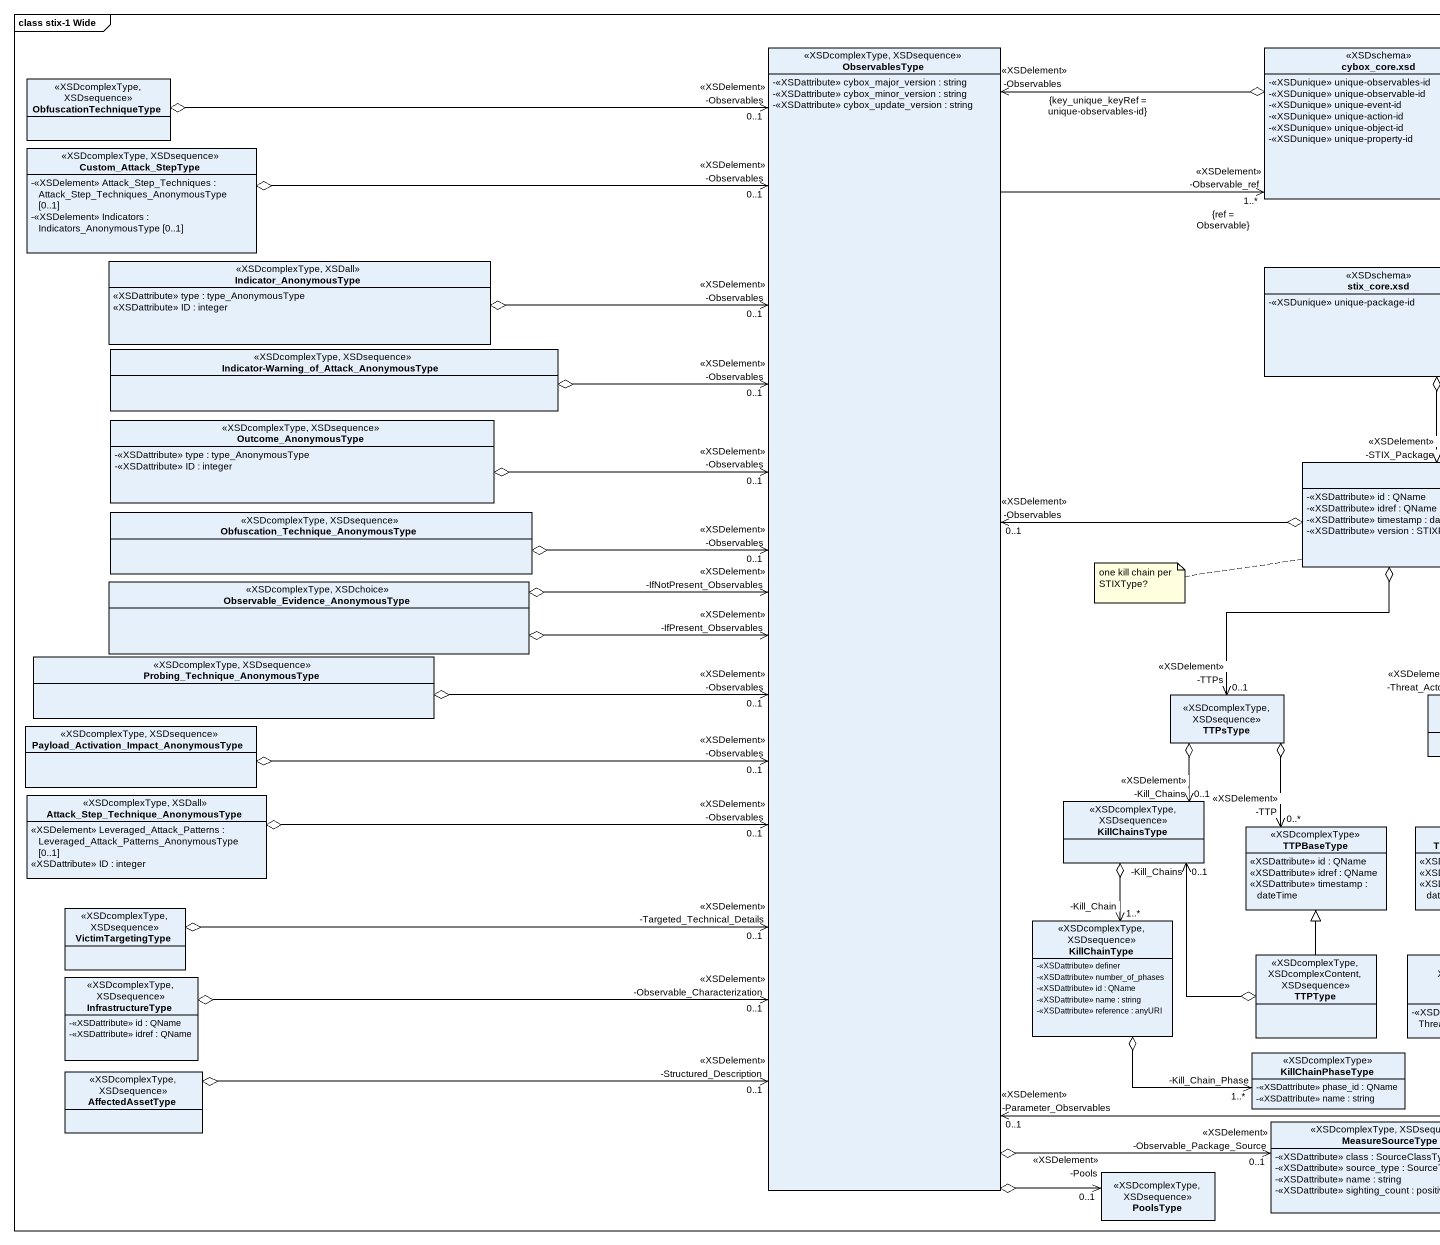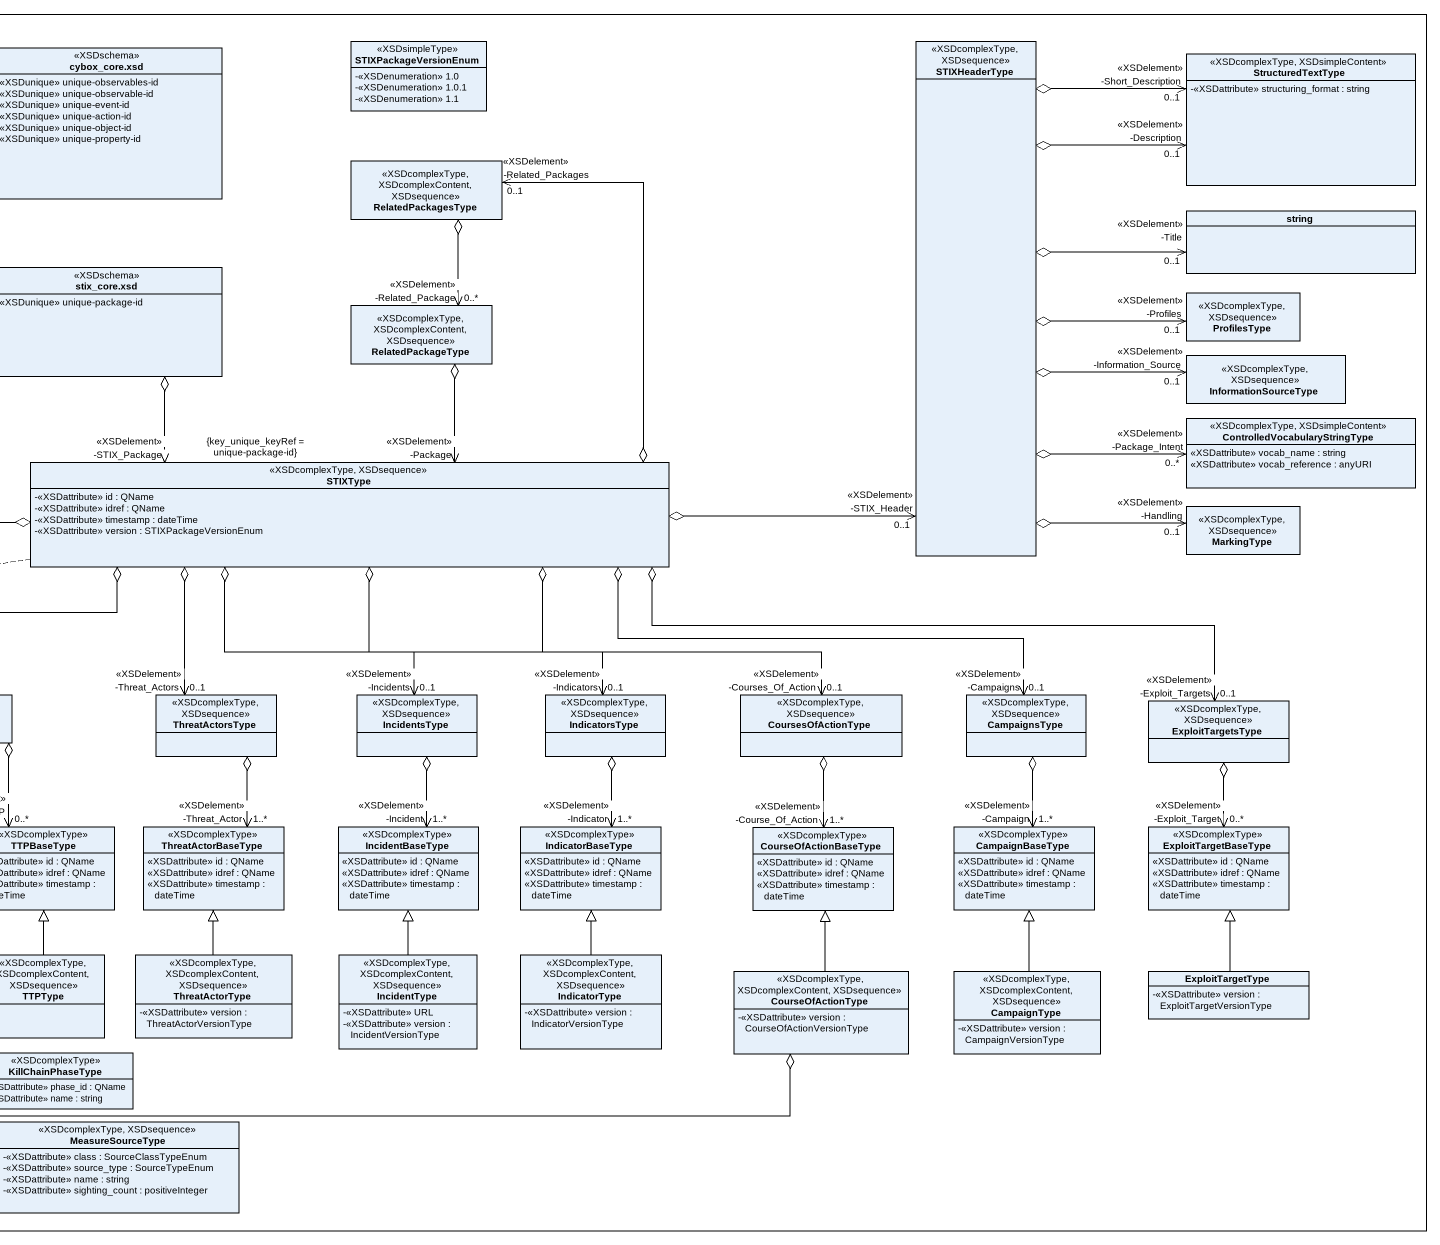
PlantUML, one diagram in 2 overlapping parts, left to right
@startuml
mainframe class stix-1 Wide
hide circle
hide empty members
skinparam classAttributeIconSize 0
class ObservablesType <<XSDcomplexType, XSDsequence>> {
  -<<XSDattribute>> cybox_major_version : string
  -<<XSDattribute>> cybox_minor_version : string
  -<<XSDattribute>> cybox_update_version : string
}
class "cybox_core.xsd" as cybox_core_xsd <<XSDschema>> {
  -<<XSDunique>> unique-observables-id
  -<<XSDunique>> unique-observable-id
  -<<XSDunique>> unique-event-id
  -<<XSDunique>> unique-action-id
  -<<XSDunique>> unique-object-id
  -<<XSDunique>> unique-property-id
}
class STIXPackageVersionEnum <<XSDsimpleType>> {
  -<<XSDenumeration>> 1.0
  -<<XSDenumeration>> 1.0.1
  -<<XSDenumeration>> 1.1
}
class STIXHeaderType <<XSDcomplexType, XSDsequence>>
class StructuredTextType <<XSDcomplexType, XSDsimpleContent>> {
  -<<XSDattribute>> structuring_format : string
}
class ObfuscationTechniqueType <<XSDcomplexType, XSDsequence>>
class Custom_Attack_StepType <<XSDcomplexType, XSDsequence>> {
  -<<XSDelement>> Attack_Step_Techniques : Attack_Step_Techniques_AnonymousType [0..1]
  -<<XSDelement>> Indicators : Indicators_AnonymousType [0..1]
}
class RelatedPackagesType <<XSDcomplexType, XSDcomplexContent, XSDsequence>>
class string
class Indicator_AnonymousType <<XSDcomplexType, XSDall>> {
  <<XSDattribute>> type : type_AnonymousType
  <<XSDattribute>> ID : integer
}
class "stix_core.xsd" as stix_core_xsd <<XSDschema>> {
  -<<XSDunique>> unique-package-id
}
class ProfilesType <<XSDcomplexType, XSDsequence>>
class RelatedPackageType <<XSDcomplexType, XSDcomplexContent, XSDsequence>>
class "Indicator-Warning_of_Attack_AnonymousType" as Indicator_Warning_of_Attack <<XSDcomplexType, XSDsequence>>
class InformationSourceType <<XSDcomplexType, XSDsequence>>
class Outcome_AnonymousType <<XSDcomplexType, XSDsequence>> {
  -<<XSDattribute>> type : type_AnonymousType
  -<<XSDattribute>> ID : integer
}
class "ControlledVocabularyStringType" as ControlledVocabularyStringTy <<XSDcomplexType, XSDsimpleContent>> {
  <<XSDattribute>> vocab_name : string
  <<XSDattribute>> vocab_reference : anyURI
}
class STIXType <<XSDcomplexType, XSDsequence>> {
  -<<XSDattribute>> id : QName
  -<<XSDattribute>> idref : QName
  -<<XSDattribute>> timestamp : dateTime
  -<<XSDattribute>> version : STIXPackageVersionEnum
}
class "Obfuscation_Technique_AnonymousType" as Obfuscation_Technique <<XSDcomplexType, XSDsequence>>
class MarkingType <<XSDcomplexType, XSDsequence>>
class "Observable_Evidence_AnonymousType" as Observable_Evidence <<XSDcomplexType, XSDchoice>>
class "Probing_Technique_AnonymousType" as Probing_Technique <<XSDcomplexType, XSDsequence>>
class TTPsType <<XSDcomplexType, XSDsequence>>
class ThreatActorsType <<XSDcomplexType, XSDsequence>>
class IncidentsType <<XSDcomplexType, XSDsequence>>
class IndicatorsType <<XSDcomplexType, XSDsequence>>
class CoursesOfActionType <<XSDcomplexType, XSDsequence>>
class CampaignsType <<XSDcomplexType, XSDsequence>>
class ExploitTargetsType <<XSDcomplexType, XSDsequence>>
class "Payload_Activation_Impact_AnonymousType" as Payload_Activation_Impact <<XSDcomplexType, XSDsequence>>
class "Attack_Step_Technique_AnonymousType" as Attack_Step_Technique <<XSDcomplexType, XSDall>> {
  <<XSDelement>> Leveraged_Attack_Patterns : Leveraged_Attack_Patterns_AnonymousType [0..1]
  <<XSDattribute>> ID : integer
}
class KillChainsType <<XSDcomplexType, XSDsequence>>
class TTPBaseType <<XSDcomplexType>> {
  <<XSDattribute>> id : QName
  <<XSDattribute>> idref : QName
  <<XSDattribute>> timestamp : dateTime
}
class ThreatActorBaseType <<XSDcomplexType>> {
  <<XSDattribute>> id : QName
  <<XSDattribute>> idref : QName
  <<XSDattribute>> timestamp : dateTime
}
class IncidentBaseType <<XSDcomplexType>> {
  <<XSDattribute>> id : QName
  <<XSDattribute>> idref : QName
  <<XSDattribute>> timestamp : dateTime
}
class IndicatorBaseType <<XSDcomplexType>> {
  <<XSDattribute>> id : QName
  <<XSDattribute>> idref : QName
  <<XSDattribute>> timestamp : dateTime
}
class CourseOfActionBaseType <<XSDcomplexType>> {
  <<XSDattribute>> id : QName
  <<XSDattribute>> idref : QName
  <<XSDattribute>> timestamp : dateTime
}
class CampaignBaseType <<XSDcomplexType>> {
  <<XSDattribute>> id : QName
  <<XSDattribute>> idref : QName
  <<XSDattribute>> timestamp : dateTime
}
class ExploitTargetBaseType <<XSDcomplexType>> {
  <<XSDattribute>> id : QName
  <<XSDattribute>> idref : QName
  <<XSDattribute>> timestamp : dateTime
}
class VictimTargetingType <<XSDcomplexType, XSDsequence>>
class KillChainType <<XSDcomplexType, XSDsequence>> {
  -<<XSDattribute>> definer
  -<<XSDattribute>> number_of_phases
  -<<XSDattribute>> id : QName
  -<<XSDattribute>> name : string
  -<<XSDattribute>> reference : anyURI
}
class InfrastructureType <<XSDcomplexType, XSDsequence>> {
  -<<XSDattribute>> id : QName
  -<<XSDattribute>> idref : QName
}
class TTPType <<XSDcomplexType, XSDcomplexContent, XSDsequence>>
class ThreatActorType <<XSDcomplexType, XSDcomplexContent, XSDsequence>> {
  -<<XSDattribute>> version : ThreatActorVersionType
}
class IncidentType <<XSDcomplexType, XSDcomplexContent, XSDsequence>> {
  -<<XSDattribute>> URL
  -<<XSDattribute>> version : IncidentVersionType
}
class IndicatorType <<XSDcomplexType, XSDcomplexContent, XSDsequence>> {
  -<<XSDattribute>> version : IndicatorVersionType
}
class CourseOfActionType <<XSDcomplexType, XSDcomplexContent, XSDsequence>> {
  -<<XSDattribute>> version : CourseOfActionVersionType
}
class CampaignType <<XSDcomplexType, XSDcomplexContent, XSDsequence>> {
  -<<XSDattribute>> version : CampaignVersionType
}
class ExploitTargetType {
  -<<XSDattribute>> version : ExploitTargetVersionType
}
class KillChainPhaseType <<XSDcomplexType>> {
  -<<XSDattribute>> phase_id : QName
  -<<XSDattribute>> name : string
}
class AffectedAssetType <<XSDcomplexType, XSDsequence>>
class MeasureSourceType <<XSDcomplexType, XSDsequence>> {
  -<<XSDattribute>> class : SourceClassTypeEnum
  -<<XSDattribute>> source_type : SourceTypeEnum
  -<<XSDattribute>> name : string
  -<<XSDattribute>> sighting_count : positiveInteger
}
class PoolsType <<XSDcomplexType, XSDsequence>>
ObservablesType "-Observables\n<<XSDelement>>\n{key_unique_keyRef = unique-observables-id}" <-up-o cybox_core_xsd
ObservablesType "-Observables\n<<XSDelement>>\n0..1" <-up-o ObfuscationTechniqueType
ObservablesType "-Observables\n<<XSDelement>>\n0..1" <-left-o Custom_Attack_StepType
ObservablesType "-Observables\n<<XSDelement>>\n0..1" <-left-o Indicator_AnonymousType
ObservablesType "-Observables\n<<XSDelement>>\n0..1" <-left-o Indicator_Warning_of_Attack
ObservablesType "-Observables\n<<XSDelement>>\n0..1" <-left-o Outcome_AnonymousType
ObservablesType "-Observables\n<<XSDelement>>\n0..1" <-right-o STIXType
ObservablesType "-Observables\n<<XSDelement>>\n0..1" <-left-o Obfuscation_Technique
ObservablesType "-IfNotPresent_Observables\n<<XSDelement>>" <-left-o Observable_Evidence
ObservablesType "-IfPresent_Observables\n<<XSDelement>>" <-left-o Observable_Evidence
ObservablesType "-Observables\n<<XSDelement>>\n0..1" <-left-o Probing_Technique
ObservablesType "-Observables\n<<XSDelement>>\n0..1" <-left-o Payload_Activation_Impact
ObservablesType "-Observables\n<<XSDelement>>\n0..1" <-left-o Attack_Step_Technique
ObservablesType "-Targeted_Technical_Details\n<<XSDelement>>\n0..1" <-left-o VictimTargetingType
ObservablesType "-Observable_Characterization\n<<XSDelement>>\n0..1" <-left-o InfrastructureType
ObservablesType "-Parameter_Observables\n<<XSDelement>>\n0..1" <-right-o CourseOfActionType
ObservablesType "-Structured_Description\n<<XSDelement>>\n0..1" <--o AffectedAssetType
cybox_core_xsd "-Observable_ref\n<<XSDelement>>\n1..*\n{ref = Observable}" <-- ObservablesType
STIXHeaderType "-STIX_Header\n<<XSDelement>>\n0..1" <-left-o STIXType
StructuredTextType "-Description\n<<XSDelement>>\n0..1" <-left-o STIXHeaderType
StructuredTextType "-Short_Description\n<<XSDelement>>\n0..1" <-left-o STIXHeaderType
RelatedPackagesType "-Related_Packages\n<<XSDelement>>\n0..1" <--o STIXType
string "-Title\n<<XSDelement>>\n0..1" <-left-o STIXHeaderType
ProfilesType "-Profiles\n<<XSDelement>>\n0..1" <-left-o STIXHeaderType
RelatedPackageType "-Related_Package\n<<XSDelement>>\n0..*" <-up-o RelatedPackagesType
InformationSourceType "-Information_Source\n<<XSDelement>>\n0..1" <-left-o STIXHeaderType
ControlledVocabularyStringTy "-Package_Intent\n<<XSDelement>>\n0..*" <-left-o STIXHeaderType
STIXType "-STIX_Package\n<<XSDelement>>\n{key_unique_keyRef = unique-package-id}" <-up-o stix_core_xsd
STIXType "-Package\n<<XSDelement>>" <-up-o RelatedPackageType
MarkingType "-Handling\n<<XSDelement>>\n0..1" <-up-o STIXHeaderType
TTPsType "-TTPs\n<<XSDelement>>\n0..1" <-right-o STIXType
ThreatActorsType "-Threat_Actors\n<<XSDelement>>\n0..1" <-up-o STIXType
IncidentsType "-Incidents\n<<XSDelement>>\n0..1" <-up-o STIXType
IndicatorsType "-Indicators\n<<XSDelement>>\n0..1" <-up-o STIXType
CoursesOfActionType "-Courses_Of_Action\n<<XSDelement>>\n0..1" <-left-o STIXType
CampaignsType "-Campaigns\n<<XSDelement>>\n0..1" <-left-o STIXType
ExploitTargetsType "-Exploit_Targets\n<<XSDelement>>\n0..1" <-left-o STIXType
KillChainsType "-Kill_Chains\n<<XSDelement>>\n0..1" <-up-o TTPsType
KillChainsType "-Kill_Chains\n0..1" <--o TTPType
TTPBaseType "-TTP\n<<XSDelement>>\n0..*" <-up-o TTPsType
ThreatActorBaseType "-Threat_Actor\n<<XSDelement>>\n1..*" <-up-o ThreatActorsType
IncidentBaseType "-Incident\n<<XSDelement>>\n1..*" <-up-o IncidentsType
IndicatorBaseType "-Indicator\n<<XSDelement>>\n1..*" <-up-o IndicatorsType
CourseOfActionBaseType "-Course_Of_Action\n<<XSDelement>>\n1..*" <-up-o CoursesOfActionType
CampaignBaseType "-Campaign\n<<XSDelement>>\n1..*" <-up-o CampaignsType
ExploitTargetBaseType "-Exploit_Target\n<<XSDelement>>\n0..*" <-up-o ExploitTargetsType
KillChainType "-Kill_Chain\n1..*" <-up-o KillChainsType
TTPType -up-|> TTPBaseType
ThreatActorType -up-|> ThreatActorBaseType
IncidentType -up-|> IncidentBaseType
IndicatorType -up-|> IndicatorBaseType
CourseOfActionType -up-|> CourseOfActionBaseType
CampaignType -up-|> CampaignBaseType
ExploitTargetType -up-|> ExploitTargetBaseType
KillChainPhaseType "-Kill_Chain_Phase\n1..*" <-left-o KillChainType
MeasureSourceType "-Observable_Package_Source\n<<XSDelement>>\n0..1" <-up-o ObservablesType
PoolsType "-Pools\n<<XSDelement>>\n0..1" <-up-o ObservablesType
note left of STIXType : one kill chain per STIXType?
@enduml
